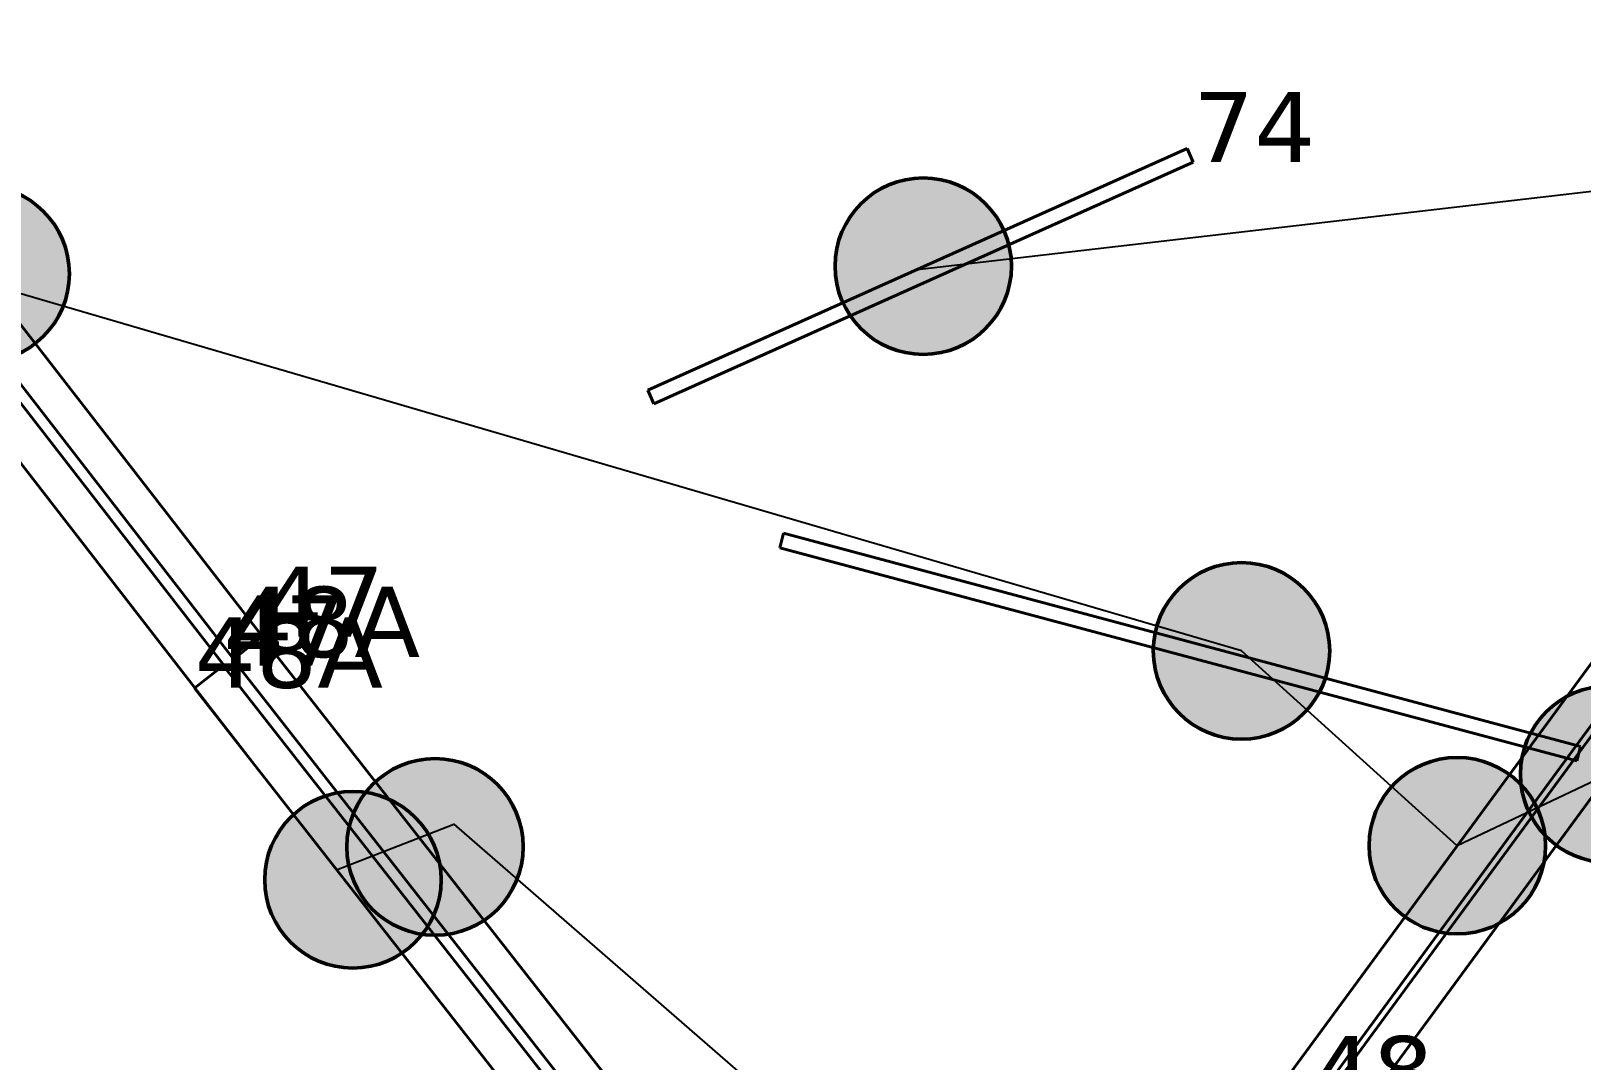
# Model space of a CAD drawing. Header units: millimetres. Extents: x -243740 to 150609, y -473655 to -165121.
# Drawn here: x 52849 to 56825, y -336375 to -333735 of the extents above; entities that cross this region are included whole.
import ezdxf

# ---------------------------------------------------------------- set-up
doc = ezdxf.new("R2010")
doc.units = ezdxf.units.MM
doc.layers.add('_Гр.ЩД-1C.10.4.I7.8', color=6, linetype='Continuous')
for name, color, linetype, lineweight in [('_освещение_dali', 3, 'Continuous', 50), ('DLX_FL1_LUM 122', 1, 'Continuous', 40), ('DLX_LUM 12', 5, 'Continuous', 40), ('DLX_LUM 17', 5, 'Continuous', 40), ('DLX_LUM 4', 5, 'Continuous', 40)]:
    doc.layers.add(name, color=color, linetype=linetype, lineweight=lineweight)
doc.styles.add('TableTextStyle', font='')
doc.styles.get('TableTextStyle').set_extended_font_data('VERDANA.TTF')
doc.linetypes.add('Truba', pattern='A,3e-05,[4,MSH_7,S=1,R=0,X=0,Y=0],-3.022072', length=3.022102)

# ---------------------------------------------------------------- blocks, each defined once
blk = doc.blocks.new('A$Caabd1818')
at = {"layer": 'DLX_FL1_LUM 122'}
for points in [[(48268.2, 63787, 0), (49468.3, 62239.9, 0)], [(49468.3, 62239.9, 0), (48268.2, 63787, 0)], [(49468.3, 62239.9, 0), (48268.2, 63787, 0)], [(48268.2, 63787, 0), (49468.3, 62239.9, 0)], [(48173.2, 63708.2, 0), (49373.2, 62161.1, 0)], [(49373.2, 62161.1, 0), (48173.2, 63708.2, 0)], [(49373.2, 62161.1, 0), (48173.2, 63708.2, 0)], [(48173.2, 63708.2, 0), (49373.2, 62161.1, 0)], [(49394, 62182.3, 0), (48194, 63729.4, 0)], [(48194, 63729.4, 0), (49394, 62182.3, 0)], [(48194, 63729.4, 0), (49394, 62182.3, 0)], [(49394, 62182.3, 0), (48194, 63729.4, 0)], [(49299, 62103.5, 0), (48098.9, 63650.6, 0)], [(48098.9, 63650.6, 0), (49299, 62103.5, 0)], [(48098.9, 63650.6, 0), (49299, 62103.5, 0)], [(49299, 62103.5, 0), (48098.9, 63650.6, 0)], [(52088.2, 61087, 0), (53247.5, 62664.9, 0)], [(53247.5, 62664.9, 0), (52088.2, 61087, 0)], [(53247.5, 62664.9, 0), (52088.2, 61087, 0)], [(52088.2, 61087, 0), (53247.5, 62664.9, 0)], [(53323.3, 62609.3, 0), (52164, 61031.3, 0)], [(52164, 61031.3, 0), (53323.3, 62609.3, 0)], [(52164, 61031.3, 0), (53323.3, 62609.3, 0)], [(53323.3, 62609.3, 0), (52164, 61031.3, 0)], [(52168.8, 61010.2, 0), (53328, 62588.1, 0)], [(53328, 62588.1, 0), (52168.8, 61010.2, 0)], [(53328, 62588.1, 0), (52168.8, 61010.2, 0)], [(52168.8, 61010.2, 0), (53328, 62588.1, 0)], [(53403.8, 62532.5, 0), (52244.5, 60954.5, 0)], [(52244.5, 60954.5, 0), (53403.8, 62532.5, 0)], [(52244.5, 60954.5, 0), (53403.8, 62532.5, 0)], [(53403.8, 62532.5, 0), (52244.5, 60954.5, 0)], [(49468.3, 62239.9, 0), (49394, 62182.3, 0)], [(49394, 62182.3, 0), (49468.3, 62239.9, 0)], [(49394, 62182.3, 0), (49468.3, 62239.9, 0)], [(49468.3, 62239.9, 0), (49394, 62182.3, 0)], [(49468.3, 62239.9, 0), (49468.3, 62239.9, 0)], [(49468.3, 62239.9, 0), (49468.3, 62239.9, 0)], [(49373.2, 62161.1, 0), (49299, 62103.5, 0)], [(49299, 62103.5, 0), (49373.2, 62161.1, 0)], [(49299, 62103.5, 0), (49373.2, 62161.1, 0)], [(49373.2, 62161.1, 0), (49299, 62103.5, 0)], [(49373.2, 62161.1, 0), (49373.2, 62161.1, 0)], [(49373.2, 62161.1, 0), (49373.2, 62161.1, 0)], [(49394, 62182.3, 0), (49394, 62182.3, 0)], [(49394, 62182.3, 0), (49394, 62182.3, 0)], [(49299, 62103.5, 0), (49299, 62103.5, 0)], [(49299, 62103.5, 0), (49299, 62103.5, 0)]]:
    blk.add_polyline3d(points, dxfattribs=at)
at = {"layer": 'DLX_LUM 12'}
for points in [[(50460.7, 62865.9, 0), (51844.2, 63485.6, 0)], [(51844.2, 63485.6, 0), (50460.7, 62865.9, 0)], [(51844.2, 63485.6, 0), (50460.7, 62865.9, 0)], [(50460.7, 62865.9, 0), (51844.2, 63485.6, 0)], [(51844.2, 63485.6, 0), (51844.2, 63485.6, 0)], [(51844.2, 63485.6, 0), (51859.8, 63451, 0)], [(51859.8, 63451, 0), (51844.2, 63485.6, 0)], [(51844.2, 63485.6, 0), (51844.2, 63485.6, 0)], [(51859.8, 63451, 0), (51844.2, 63485.6, 0)], [(51844.2, 63485.6, 0), (51859.8, 63451, 0)], [(51859.8, 63451, 0), (50476.2, 62831.2, 0)], [(50476.2, 62831.2, 0), (51859.8, 63451, 0)], [(50476.2, 62831.2, 0), (51859.8, 63451, 0)], [(51859.8, 63451, 0), (50476.2, 62831.2, 0)], [(51859.8, 63451, 0), (51859.8, 63451, 0)], [(51859.8, 63451, 0), (51859.8, 63451, 0)], [(50476.2, 62831.2, 0), (50460.7, 62865.9, 0)], [(50460.7, 62865.9, 0), (50460.7, 62865.9, 0)], [(50460.7, 62865.9, 0), (50476.2, 62831.2, 0)], [(50460.7, 62865.9, 0), (50460.7, 62865.9, 0)], [(50460.7, 62865.9, 0), (50476.2, 62831.2, 0)], [(50476.2, 62831.2, 0), (50460.7, 62865.9, 0)], [(50476.2, 62831.2, 0), (50476.2, 62831.2, 0)], [(50476.2, 62831.2, 0), (50476.2, 62831.2, 0)]]:
    blk.add_polyline3d(points, dxfattribs=at)
at = {"layer": 'DLX_LUM 17'}
for points in [[(50799.6, 62462.5, 0), (50809.4, 62499.3, 0)], [(50809.4, 62499.3, 0), (50799.6, 62462.5, 0)], [(50809.4, 62499.3, 0), (50799.6, 62462.5, 0)], [(50799.6, 62462.5, 0), (50809.4, 62499.3, 0)], [(50809.4, 62499.3, 0), (52853.7, 61952.9, 0)], [(52853.7, 61952.9, 0), (50809.4, 62499.3, 0)], [(50809.4, 62499.3, 0), (50809.4, 62499.3, 0)], [(50809.4, 62499.3, 0), (50809.4, 62499.3, 0)], [(52853.7, 61952.9, 0), (50809.4, 62499.3, 0)], [(50809.4, 62499.3, 0), (52853.7, 61952.9, 0)], [(52843.9, 61916.2, 0), (50799.6, 62462.5, 0)], [(50799.6, 62462.5, 0), (50799.6, 62462.5, 0)], [(50799.6, 62462.5, 0), (52843.9, 61916.2, 0)], [(50799.6, 62462.5, 0), (50799.6, 62462.5, 0)], [(50799.6, 62462.5, 0), (52843.9, 61916.2, 0)], [(52843.9, 61916.2, 0), (50799.6, 62462.5, 0)], [(52853.7, 61952.9, 0), (52843.9, 61916.2, 0)], [(52843.9, 61916.2, 0), (52853.7, 61952.9, 0)], [(52843.9, 61916.2, 0), (52853.7, 61952.9, 0)], [(52853.7, 61952.9, 0), (52843.9, 61916.2, 0)], [(52853.7, 61952.9, 0), (52853.7, 61952.9, 0)], [(52853.7, 61952.9, 0), (52853.7, 61952.9, 0)], [(52843.9, 61916.2, 0), (52843.9, 61916.2, 0)], [(52843.9, 61916.2, 0), (52843.9, 61916.2, 0)]]:
    blk.add_polyline3d(points, dxfattribs=at)
at = {"layer": 'DLX_LUM 4'}
for points in [[(49397.3, 62176.1, 0), (49471.3, 62234.1, 0)], [(49471.3, 62234.1, 0), (49397.3, 62176.1, 0)], [(49471.3, 62234.1, 0), (49397.3, 62176.1, 0)], [(49397.3, 62176.1, 0), (49471.3, 62234.1, 0)], [(49471.3, 62234.1, 0), (49471.3, 62234.1, 0)], [(49471.3, 62234.1, 0), (50378, 61077, 0)], [(50378, 61077, 0), (49471.3, 62234.1, 0)], [(49471.3, 62234.1, 0), (49471.3, 62234.1, 0)], [(50378, 61077, 0), (49471.3, 62234.1, 0)], [(49471.3, 62234.1, 0), (50378, 61077, 0)], [(49298.1, 62102, 0), (49372.1, 62160, 0)], [(49372.1, 62160, 0), (49298.1, 62102, 0)], [(49372.1, 62160, 0), (49298.1, 62102, 0)], [(49298.1, 62102, 0), (49372.1, 62160, 0)], [(49372.1, 62160, 0), (49372.1, 62160, 0)], [(49372.1, 62160, 0), (50278.8, 61002.9, 0)], [(50278.8, 61002.9, 0), (49372.1, 62160, 0)], [(49372.1, 62160, 0), (49372.1, 62160, 0)], [(50278.8, 61002.9, 0), (49372.1, 62160, 0)], [(49372.1, 62160, 0), (50278.8, 61002.9, 0)], [(50304, 61019, 0), (49397.3, 62176.1, 0)], [(49397.3, 62176.1, 0), (49397.3, 62176.1, 0)], [(49397.3, 62176.1, 0), (50304, 61019, 0)], [(49397.3, 62176.1, 0), (49397.3, 62176.1, 0)], [(49397.3, 62176.1, 0), (50304, 61019, 0)], [(50304, 61019, 0), (49397.3, 62176.1, 0)], [(50204.8, 60944.9, 0), (49298.1, 62102, 0)], [(49298.1, 62102, 0), (49298.1, 62102, 0)], [(49298.1, 62102, 0), (50204.8, 60944.9, 0)], [(49298.1, 62102, 0), (49298.1, 62102, 0)], [(49298.1, 62102, 0), (50204.8, 60944.9, 0)], [(50204.8, 60944.9, 0), (49298.1, 62102, 0)]]:
    blk.add_polyline3d(points, dxfattribs=at)
blk = doc.blocks.new('A$Cab2378fa')
at = {"lineweight": 25, "true_color": 0xfff5f5}
h = blk.add_hatch(color=7, dxfattribs=at)
h.dxf.hatch_style = 1
h.paths.add_polyline_path([(0, 0), (-141.6, -170.3, 0.174923), (3, -222.4, 0.197808), (162.3, -156.8)])
h.paths.add_polyline_path([(-163.2, 157.6), (0, 0), (147.8, 177.8, 0.175398), (3, 230.2, 0.209014)])
at = {"lineweight": 25}
h = blk.add_hatch(color=0, dxfattribs=at)
h.paths.add_polyline_path([(162.3, -156.8, 0.442338), (147.8, 177.8), (0, 0)])
h.paths.add_polyline_path([(-141.6, -170.3), (0, 0), (-163.2, 157.6, 0.430096)])
blk.add_circle((3, 3.9), 226.3)

msp = doc.modelspace()

# ---------------------------------------------------------------- linework, layer by layer
at = {"layer": '_Гр.ЩД-1C.10.4.I7.8', "ltscale": 100}
for points in [[(55122.1, -334346), (57788, -334037.2)], [(56895.3, -335640.1), (56507.2, -335823.3), (55953.7, -335323.9), (52742.7, -334385.5), (52609.3, -334568.3), (53632.4, -335885.1), (53933, -335767.8), (55508.5, -337137.2), (55625.3, -337331.1), (55884.1, -339139.4), (55009.9, -337258.1), (54932.3, -337294.2), (54796.8, -337374.5), (54693.9, -337629), (53207, -336677.8), (53153.7, -336903.3), (52128.8, -338753.8), (54205.9, -338709.7), (54323.9, -338932.3), (54724.1, -339020.3), (57884.7, -339496.2)]]:
    msp.add_lwpolyline(points, dxfattribs=at)

# ---------------------------------------------------------------- block references
at = {"layer": '_освещение_dali', "color": 1, "ltscale": 100}
for p in [(52717.8, -334361.2), (56892.4, -335644), (56504.2, -335827.2)]:
    msp.add_blockref('A$Cab2378fa', p, dxfattribs=at)
at = {"layer": '_освещение_dali', "color": 5, "ltscale": 100}
for p in [(55134.3, -334341.5), (55950.7, -335327.9), (53881.9, -335830.4), (53671.3, -335914.7)]:
    msp.add_blockref('A$Cab2378fa', p, dxfattribs=at)
at = {"layer": 'Defpoints', "linetype": 'Truba', "ltscale": 100}
msp.add_blockref('A$Caabd1818', (3969.7, -397521.8), dxfattribs=at)

# ---------------------------------------------------------------- texts
at = {"layer": '_освещение_dali', "color": 9, "true_color": 0xbcb7d9, "style": 'TableTextStyle'}
for s, p in [('74', (55829.4, -334070.8)), ('47', (53441, -335287.7)), ('47', (53341.8, -335361.8)), ('48А', (53363.7, -335339.5)), ('48А', (53268.6, -335418.3)), ('48', (56132.8, -336491.6))]:
    msp.add_text(s, height=180, dxfattribs=at).set_placement(p)

doc.saveas('drawing.dxf')
